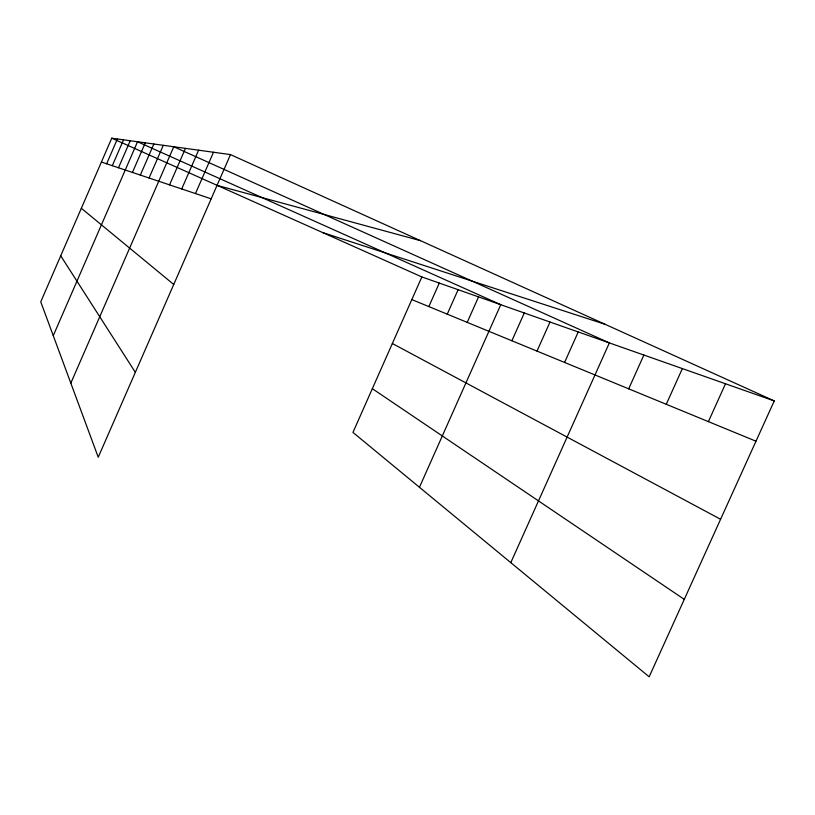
<?xml version="1.0" encoding="UTF-8"?>
<svg xmlns="http://www.w3.org/2000/svg" width="815" height="815" viewBox="0 0 815 815"><rect width="100%" height="100%" fill="white"/><g stroke="black" fill="none" stroke-linecap="round" stroke-linejoin="round"><path stroke-width="1.22" d="M230.492 154.595L111.747 138.193L40.75 301.835L98.238 457.235L230.492 154.595L774.25 400.919L649.168 676.807L352.956 432.419L421.854 276.937L774.25 400.919M106.633 163.784L117.401 138.978M112.307 165.689L123.544 139.823M118.491 167.768L130.227 140.751M53.27 335.678L137.531 141.759L500.767 304.698L419.45 487.278M132.438 172.434L145.304 142.829M140.333 175.082L153.852 144.011M149.064 178.006L163.285 145.314M70.823 383.142L173.768 146.761L609.365 342.911L510.791 562.645M169.561 184.873L185.463 148.381M181.714 188.948L198.616 150.194M195.468 193.562L213.499 152.252M428.853 306.593L439.285 283.07M447.252 314.162L458.122 289.692M467.209 322.373L478.548 296.884M511.891 340.762L524.289 312.97M537.004 351.102L550.003 322.017M564.581 362.451L578.232 331.95M628.691 388.826L643.881 355.055M666.263 404.291L682.349 368.584M708.398 421.63L725.503 383.773M217.381 185.453L420.54 240.69M322.771 232.601L605.107 324.299M101.396 162.032L211.167 198.819M411.82 299.584L755.984 441.21M111.747 138.193L421.854 276.937M392.351 343.512L720.592 519.267M372.343 388.684L684.274 599.371M81.337 208.273L173.738 284.466M60.718 255.808L135.341 372.333"/></g></svg>
